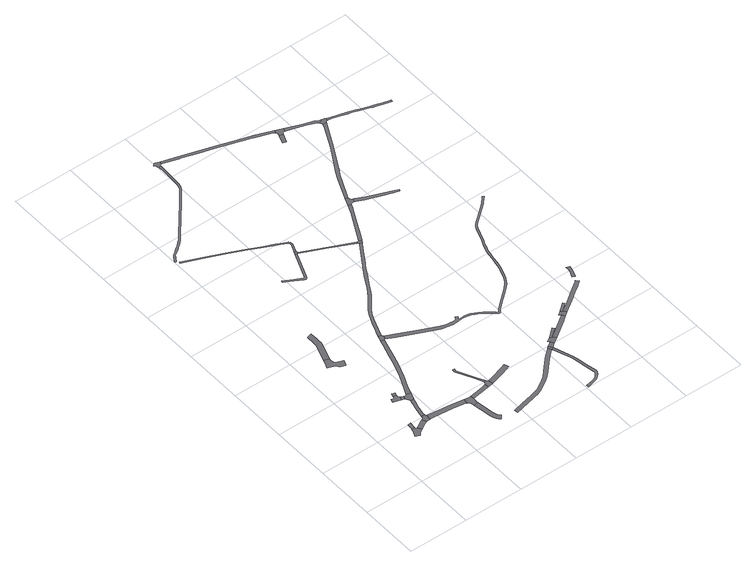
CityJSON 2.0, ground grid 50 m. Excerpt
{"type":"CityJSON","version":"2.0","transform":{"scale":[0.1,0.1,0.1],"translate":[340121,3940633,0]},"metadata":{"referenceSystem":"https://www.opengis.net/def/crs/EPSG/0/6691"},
"CityObjects":{
"road1":{"type":"Road","geometry":[{"type":"MultiSurface","lod":"1","boundaries":[[[0,1,2,3,4,5,6,7,8,9,10]]]}]},
"road2":{"type":"Road","geometry":[{"type":"MultiSurface","lod":"1","boundaries":[[[11,12,13,0,10]]]}]},
"road3":{"type":"Road","attributes":{"RoadStructureAttribute.sectionType":"1"},"geometry":[{"type":"MultiSurface","lod":"1","boundaries":[[[6,14,15,16,17,18,19,7]]]}]},
"road4":{"type":"Road","geometry":[{"type":"MultiSurface","lod":"1","boundaries":[[[20,21,22,23,24,25,26,16,15,27]]]}]},
"road5":{"type":"Road","geometry":[{"type":"MultiSurface","lod":"1","boundaries":[[[28,29,30,31,32,33,34,35,36,37,38]]]}]},
"road6":{"type":"Road","attributes":{"RoadStructureAttribute.sectionType":"1"},"geometry":[{"type":"MultiSurface","lod":"1","boundaries":[[[39,40,41,42,43,23,22,44,45,46,47,48,49]]]}]},
"road7":{"type":"Road","geometry":[{"type":"MultiSurface","lod":"1","boundaries":[[[31,50,51,32]]]}]},
"road8":{"type":"Road","attributes":{"RoadStructureAttribute.sectionType":"1"},"geometry":[{"type":"MultiSurface","lod":"1","boundaries":[[[52,53,28,38,54]]]}]},
"road9":{"type":"Road","geometry":[{"type":"MultiSurface","lod":"1","boundaries":[[[55,56,57,58,59,60,61,62,63,64,65,66,67,68]]]}]},
"road10":{"type":"Road","geometry":[{"type":"MultiSurface","lod":"1","boundaries":[[[69,70,39,49,71,72,73,74,75,52,54]]]}]},
"road11":{"type":"Road","attributes":{"RoadStructureAttribute.sectionType":"1"},"geometry":[{"type":"MultiSurface","lod":"1","boundaries":[[[65,76,77,78,79,80,81,82,83,84,66]]]}]},
"road12":{"type":"Road","attributes":{"RoadStructureAttribute.sectionType":"1"},"geometry":[{"type":"MultiSurface","lod":"1","boundaries":[[[85,86,87,88,89,90,91,92,93,20,27]]]}]},
"road13":{"type":"Road","attributes":{"RoadStructureAttribute.sectionType":"1"},"geometry":[{"type":"MultiSurface","lod":"1","boundaries":[[[94,95,96,97,98,99,100,101,72,71,102,103,104,105,106,107,108,109]]]}]},
"road14":{"type":"Road","attributes":{"RoadStructureAttribute.sectionType":"1"},"geometry":[{"type":"MultiSurface","lod":"1","boundaries":[[[110,111,112,113,114,115,116,117,118,119,120,121,122,123,124]]]}]},
"road15":{"type":"Road","geometry":[{"type":"MultiSurface","lod":"1","boundaries":[[[125,126,127,128,129,130,90,89,131,132,110,124]]]}]},
"road16":{"type":"Road","attributes":{"RoadStructureAttribute.sectionType":"1"},"geometry":[{"type":"MultiSurface","lod":"1","boundaries":[[[133,134,128,127,135,136]]]}]},
"road17":{"type":"Road","geometry":[{"type":"MultiSurface","lod":"1","boundaries":[[[108,137,138,139,140,141,142,143,109]]]}]},
"road18":{"type":"Road","attributes":{"RoadStructureAttribute.sectionType":"1"},"geometry":[{"type":"MultiSurface","lod":"1","boundaries":[[[144,145,146,147,148,149,150,151]]]}]},
"road19":{"type":"Road","geometry":[{"type":"MultiSurface","lod":"1","boundaries":[[[152,144,151,153,133,136,154,155]]]}]},
"road20":{"type":"Road","attributes":{"RoadStructureAttribute.sectionType":"1"},"geometry":[{"type":"MultiSurface","lod":"1","boundaries":[[[156,157,158,159,160,161,162,163,164,165,166,167,168,169,170,171,172,173,174,175,176,177,178,179,180,181]]]}]},
"road21":{"type":"Road","attributes":{"RoadStructureAttribute.sectionType":"1"},"geometry":[{"type":"MultiSurface","lod":"1","boundaries":[[[182,183,184,185,186,187,188,189,190,191,192,193,194,195,196,197,198,199,200,201,202,203,204,205,206,207,208,209,210,211,212,213,214,215,216,217,218,219,220,221,222,223,224,225,226,227,228]]]}]},
"road22":{"type":"Road","attributes":{"RoadStructureAttribute.sectionType":"1"},"geometry":[{"type":"MultiSurface","lod":"1","boundaries":[[[229,230,231,232,233,234,235,152,155]]]}]},
"road23":{"type":"Road","attributes":{"RoadStructureAttribute.sectionType":"1"},"geometry":[{"type":"MultiSurface","lod":"1","boundaries":[[[236,237,238,239,240,241,242,243,244,245,246,247,248,249,250,251,252,253,254]]]}]},
"road24":{"type":"Road","attributes":{"RoadStructureAttribute.sectionType":"1"},"geometry":[{"type":"MultiSurface","lod":"1","boundaries":[[[255,256,257,258,259,260,261,262,263,264,265,266,267,268,269,270,271,272,273,274,275,276,277,278,279,280,281,282]]]}]},
"road25":{"type":"Road","attributes":{"RoadStructureAttribute.sectionType":"1"},"geometry":[{"type":"MultiSurface","lod":"1","boundaries":[[[283,284,285,286,287,288,289,290,291,292,293,294,295,296,297,298,299,300,142,141,301,302,303,304,305,306,307,308,309,310,311,312,313,314,315,316]]]}]},
"road26":{"type":"Road","geometry":[{"type":"MultiSurface","lod":"1","boundaries":[[[253,317,318,319,167,166,254]]]}]},
"road27":{"type":"Road","geometry":[{"type":"MultiSurface","lod":"1","boundaries":[[[204,320,321,322,323,324,325,326,327,328,329,330,331,332,205]]]}]},
"road28":{"type":"Road","attributes":{"RoadStructureAttribute.sectionType":"1"},"geometry":[{"type":"MultiSurface","lod":"1","boundaries":[[[333,334,318,317,335,336,337,338]]]}]},
"road29":{"type":"Road","attributes":{"RoadStructureAttribute.sectionType":"1"},"geometry":[{"type":"MultiSurface","lod":"1","boundaries":[[[339,340,341,342,343,344,345,346,347,348,349,350,351,352,353,354,355,356,357,358,359,360,361,362,363,364,365,366,367,282]]]}]},
"road30":{"type":"Road","geometry":[{"type":"MultiSurface","lod":"1","boundaries":[[[367,368,369,255,282]]]}]},
"road31":{"type":"Road","attributes":{"RoadStructureAttribute.sectionType":"1"},"geometry":[{"type":"MultiSurface","lod":"1","boundaries":[[[370,369,368,371,372,373]]]}]},
"road32":{"type":"Road","geometry":[{"type":"MultiSurface","lod":"1","boundaries":[[[374,375,376,377,378,379,380,373,372]]]}]},
"road33":{"type":"Road","geometry":[{"type":"MultiSurface","lod":"1","boundaries":[[[381,338,337,382,283,316,383,384]]]}]},
"road34":{"type":"Road","geometry":[{"type":"MultiSurface","lod":"1","boundaries":[[[376,385,386,377]]]}]},
"road35":{"type":"Road","geometry":[{"type":"MultiSurface","lod":"1","boundaries":[[[138,387,388,389,390,391,392,393,394,395,396,397,398,399,400,401,402,403,404,405,406,407,408,409,410,411,412,413,414,415,416,417,418,419,420,421,422,423,424,425,426,427,428,429,430,431,432,433,434,435,436,437,438,439,440,441,442,443,444,445,446,447,448,449,450,451,452,453,454,455,456,457,458,459,460,461,462,463,464,465,466,467,468,469,470,471,472,473,474,475,476,477,478,479,480,481,482,483,484,485,486,487,488,489,490,139]]]}]},
"road36":{"type":"Road","attributes":{"RoadStructureAttribute.sectionType":"1"},"geometry":[{"type":"MultiSurface","lod":"1","boundaries":[[[491,492,493,494,495,496,497,375,374]]]}]},
"road37":{"type":"Road","attributes":{"RoadStructureAttribute.sectionType":"1"},"geometry":[{"type":"MultiSurface","lod":"1","boundaries":[[[383,498,499,500,501,502,503,504,505,506,507,508,509,384]]]}]},
"road38":{"type":"Road","attributes":{"RoadStructureAttribute.sectionType":"1"},"geometry":[{"type":"MultiSurface","lod":"1","boundaries":[[[510,511,512,513,514,515,516,326,325,517,518,519,520,521,522,523,524,525,526,527,528,529]]]}]},
"road39":{"type":"Road","geometry":[{"type":"MultiSurface","lod":"1","boundaries":[[[530,531,494,493,532,533,534,535,536]]]}]},
"road40":{"type":"Road","geometry":[{"type":"MultiSurface","lod":"1","boundaries":[[[535,537,538,536]]]}]},
"road41":{"type":"Road","geometry":[{"type":"MultiSurface","lod":"1","boundaries":[[[539,540,541,542,505,504,543,544,545,546]]]}]},
"road42":{"type":"Road","attributes":{"RoadStructureAttribute.sectionType":"1"},"geometry":[{"type":"MultiSurface","lod":"1","boundaries":[[[547,548,549,550,551,552,553,534,533,554,555,556,557,558,559,560,561,562]]]}]},
"road43":{"type":"Road","attributes":{"RoadStructureAttribute.sectionType":"1"},"geometry":[{"type":"MultiSurface","lod":"1","boundaries":[[[545,563,564,565,566,567,568,569,570,571,572,573,574,546]]]}]},
"road44":{"type":"Road","geometry":[{"type":"MultiSurface","lod":"1","boundaries":[[[575,576,577,578]]]}]},
"road45":{"type":"Road","attributes":{"RoadStructureAttribute.sectionType":"1"},"geometry":[{"type":"MultiSurface","lod":"1","boundaries":[[[579,580,581,582,583,584,585,586,542,541,587,588,589,590,591,592,593,594]]]}]},
"road46":{"type":"Road","geometry":[{"type":"MultiSurface","lod":"1","boundaries":[[[595,596,597,598,599,529,528,600,601,575,578]]]}]},
"road47":{"type":"Road","geometry":[{"type":"MultiSurface","lod":"1","boundaries":[[[602,603,604,605,606,607,608,609,610,611,612]]]}]},
"road48":{"type":"Road","attributes":{"RoadStructureAttribute.sectionType":"1"},"geometry":[{"type":"MultiSurface","lod":"1","boundaries":[[[613,614,615,616,617,618,599,598,619,620,621,622,623,624,625]]]}]},
"road49":{"type":"Road","geometry":[{"type":"MultiSurface","lod":"1","boundaries":[[[626,627,628,625,624,629,630,579,594,631,632,633]]]}]},
"road50":{"type":"Road","attributes":{"RoadStructureAttribute.sectionType":"1"},"geometry":[{"type":"MultiSurface","lod":"1","boundaries":[[[632,634,635,636,637,638,639,640,641,642,643,644,645,646,647,648,649,650,651,652,653,654,655,656,657,658,659,660,661,633]]]}]}
},
"vertices":[
[269,454,0],[268,449,0],[264,436,0],[241,384,0],[278,368,0],[300,391,0],[333,411,0],[309,442,0],[302,440,0],[297,442,0],[294,450,0],
[303,509,0],[276,505,0],[272,474,0],
[363,430,0],[403,447,0],[384,483,0],[375,479,0],[358,471,0],[320,449,0],
[441,499,0],[434,502,0],[432,510,0],[406,514,0],[404,503,0],[401,494,0],[397,491,0],[435,452,0],
[406,759,0],[399,768,0],[397,777,0],[397,789,0],[371,796,0],[368,786,0],[363,779,0],[357,777,0],[341,779,0],[332,753,0],[395,731,0],
[444,687,0],[437,661,0],[432,636,0],[425,611,0],[410,542,0],[432,528,0],[448,606,0],[456,637,0],[461,654,0],[466,667,0],[469,678,0],
[403,815,0],[377,821,0],
[430,749,0],[419,753,0],[421,722,0],
[189,1310,0],[247,1288,0],[264,1263,0],[307,1247,0],[308,1249,0],[326,1295,0],[266,1319,0],[258,1328,0],[255,1339,0],[254,1356,0],[256,1372,0],[212,1388,0],[194,1336,0],[184,1312,0],
[432,711,0],[440,697,0],[491,743,0],[457,754,0],[453,749,0],[446,746,0],[440,746,0],
[307,1519,0],[311,1540,0],[311,1561,0],[311,1589,0],[310,1649,0],[268,1639,0],[266,1561,0],[266,1545,0],[263,1531,0],
[465,451,0],[629,434,0],[719,421,0],[739,416,0],[739,415,0],[748,458,0],[728,462,0],[638,476,0],[466,496,0],
[638,1245,0],[604,1134,0],[587,1078,0],[573,1031,0],[562,998,0],[555,980,0],[535,929,0],[482,810,0],[510,799,0],[563,918,0],[583,970,0],[602,1022,0],[627,1106,0],[676,1267,0],[679,1278,0],[650,1286,0],
[767,366,0],[770,344,0],[781,267,0],[788,220,0],[797,188,0],[808,166,0],[819,151,0],[832,140,0],[856,168,0],[848,175,0],[840,185,0],[832,203,0],[827,228,0],[820,272,0],[807,374,0],
[805,388,0],[805,410,0],[811,422,0],[802,453,0],[787,454,0],[766,454,0],[750,409,0],[759,395,0],
[955,481,0],[921,471,0],[929,441,0],[961,446,0],
[682,1282,0],[686,1282,0],[698,1313,0],[693,1320,0],[691,1328,0],[665,1333,0],[660,1315,0],
[984,513,0],[950,581,0],[883,718,0],[885,740,0],[870,741,0],[867,715,0],[938,572,0],[971,506,0],
[998,493,0],[962,486,0],[977,449,0],[1007,456,0],
[184,2718,0],[337,2654,0],[468,2598,0],[590,2538,0],[670,2500,0],[702,2485,0],[753,2461,0],[757,2454,0],[759,2445,0],[758,2436,0],[729,2371,0],[743,2364,0],[770,2432,0],[771,2446,0],[769,2459,0],[761,2470,0],[748,2478,0],[707,2497,0],[676,2511,0],[595,2549,0],[473,2608,0],[342,2665,0],[187,2729,0],[34,2795,0],[30,2797,0],[24,2786,0],
[16,2811,0],[17,2813,0],[29,2835,0],[39,2850,0],[51,2866,0],[67,2879,0],[96,2898,0],[127,2922,0],[149,2942,0],[172,2964,0],[190,2985,0],[326,3150,0],[401,3238,0],[412,3251,0],[435,3278,0],[467,3318,0],[499,3359,0],[508,3379,0],[514,3398,0],[517,3413,0],[521,3466,0],[528,3588,0],[528,3632,0],[509,3629,0],[510,3626,0],[513,3588,0],[506,3467,0],[505,3449,0],[502,3415,0],[499,3402,0],[494,3384,0],[486,3367,0],[456,3327,0],[424,3287,0],[401,3261,0],[388,3245,0],[315,3160,0],[178,2995,0],[161,2974,0],[139,2953,0],[117,2934,0],[87,2911,0],[58,2891,0],[40,2876,0],[27,2859,0],[16,2843,0],[3,2818,0],
[1023,459,0],[1066,470,0],[1125,490,0],[1204,517,0],[1190,556,0],[1150,542,0],[1046,506,0],
[626,2123,0],[621,2121,0],[616,2122,0],[558,2154,0],[505,2183,0],[479,2197,0],[472,2181,0],[497,2167,0],[550,2137,0],[611,2103,0],[619,2100,0],[626,2100,0],[632,2102,0],[637,2106,0],[641,2111,0],[645,2120,0],[731,2329,0],[737,2339,0],[719,2346,0],
[1530,487,0],[1523,482,0],[1473,438,0],[1422,388,0],[1363,323,0],[1329,290,0],[1294,263,0],[1252,236,0],[1214,215,0],[1179,201,0],[1132,187,0],[1104,182,0],[963,151,0],[958,150,0],[965,119,0],[1144,158,0],[1168,164,0],[1188,170,0],[1209,178,0],[1228,186,0],[1268,209,0],[1313,237,0],[1350,266,0],[1386,301,0],[1445,366,0],[1494,414,0],[1543,457,0],[1549,461,0],
[1142,2148,0],[1138,2137,0],[1099,2076,0],[1022,1958,0],[1019,1953,0],[971,1873,0],[917,1779,0],[909,1765,0],[885,1726,0],[864,1694,0],[858,1687,0],[836,1659,0],[781,1590,0],[752,1545,0],[727,1493,0],[710,1450,0],[689,1394,0],[677,1364,0],[694,1340,0],[748,1484,0],[772,1534,0],[799,1576,0],[854,1644,0],[870,1665,0],[882,1681,0],[905,1714,0],[937,1768,0],[990,1861,0],[1027,1921,0],[1039,1941,0],[1052,1962,0],[1119,2064,0],[1158,2125,0],[1164,2136,0],
[742,2339,0],[747,2350,0],[744,2355,0],
[528,3638,0],[529,3640,0],[531,3643,0],[534,3645,0],[536,3646,0],[542,3646,0],[550,3671,0],[516,3681,0],[509,3684,0],[490,3667,0],[503,3653,0],[505,3648,0],[507,3642,0],
[933,2263,0],[802,2324,0],[800,2311,0],[928,2252,0],[1135,2155,0],[1141,2167,0],
[1594,339,0],[1604,303,0],[1617,244,0],[1624,201,0],[1628,180,0],[1643,104,0],[1643,97,0],[1641,89,0],[1633,77,0],[1618,60,0],[1607,50,0],[1597,44,0],[1578,37,0],[1514,23,0],[1519,3,0],[1583,18,0],[1605,26,0],[1618,33,0],[1632,46,0],[1649,64,0],[1660,81,0],[1663,94,0],[1664,105,0],[1646,188,0],[1643,204,0],[1637,248,0],[1623,308,0],[1613,345,0],[1568,468,0],
[1566,473,0],[1546,500,0],
[1571,518,0],[1593,492,0],[1604,500,0],[1584,528,0],
[1650,532,0],[1631,557,0],[1620,553,0],[1610,566,0],[1604,561,0],[1593,554,0],[1574,541,0],
[1148,2167,0],[1141,2153,0],[1177,2158,0],[1155,2171,0],
[1696,610,0],[1683,626,0],
[759,1247,0],[1018,1131,0],[1068,1108,0],[1117,1098,0],[1161,1092,0],[1172,1092,0],[1191,1092,0],[1210,1095,0],[1255,1098,0],[1276,1096,0],[1296,1093,0],[1317,1088,0],[1343,1076,0],[1362,1067,0],[1391,1048,0],[1436,1014,0],[1460,992,0],[1483,974,0],[1490,973,0],[1498,981,0],[1515,1002,0],[1562,1045,0],[1629,1103,0],[1674,1140,0],[1708,1174,0],[1723,1194,0],[1739,1220,0],[1756,1261,0],[1780,1337,0],[1792,1383,0],[1800,1438,0],[1807,1485,0],[1814,1518,0],[1825,1548,0],[1837,1582,0],[1851,1612,0],[1858,1626,0],[1878,1688,0],[1900,1740,0],[1909,1756,0],[1921,1772,0],[1934,1784,0],[1937,1787,0],[1973,1817,0],[2068,1893,0],[2078,1903,0],[2080,1905,0],[2088,1914,0],[2114,1940,0],[2132,1959,0],[2121,1970,0],[2103,1951,0],[2080,1927,0],[2078,1925,0],[2058,1905,0],[1963,1828,0],[1924,1796,0],[1910,1782,0],[1896,1764,0],[1887,1747,0],[1864,1693,0],[1843,1631,0],[1838,1619,0],[1823,1588,0],[1811,1554,0],[1800,1522,0],[1792,1487,0],[1786,1440,0],[1777,1386,0],[1766,1341,0],[1742,1266,0],[1725,1227,0],[1711,1202,0],[1697,1184,0],[1664,1151,0],[1620,1115,0],[1553,1057,0],[1536,1041,0],[1504,1012,0],[1486,991,0],[1481,991,0],[1470,1004,0],[1448,1023,0],[1445,1025,0],[1400,1061,0],[1371,1078,0],[1346,1090,0],[1322,1102,0],[1299,1108,0],[1277,1111,0],[1227,1111,0],[1224,1112,0],[1223,1119,0],[1234,1135,0],[1215,1145,0],[1204,1128,0],[1195,1120,0],[1183,1119,0],[1166,1120,0],[1156,1121,0],[1120,1125,0],[1076,1137,0],[933,1203,0],[773,1276,0],
[1794,633,0],[1809,644,0],[1835,663,0],[1816,688,0],[1805,680,0],[1776,659,0],[1774,658,0],
[1190,2181,0],[1223,2243,0],[1260,2316,0],[1294,2381,0],[1310,2413,0],[1327,2448,0],[1345,2485,0],[1320,2495,0],[1289,2422,0],[1279,2403,0],[1202,2254,0],[1170,2192,0],
[1367,3413,0],[1230,3463,0],[1210,3470,0],[1118,3499,0],[945,3553,0],[686,3630,0],[685,3630,0],[555,3643,0],[678,3608,0],[694,3603,0],[819,3566,0],[938,3531,0],[1046,3497,0],[1109,3478,0],[1154,3464,0],[1202,3449,0],[1221,3442,0],[1359,3392,0],[1373,3384,0],[1383,3407,0],
[1818,715,0],[1800,700,0],[1843,669,0],[1867,686,0],[1850,711,0],[1843,709,0],[1834,727,0],
[1907,762,0],[1897,777,0],
[1378,2527,0],[1370,2543,0],[1369,2554,0],[1348,2563,0],[1355,2493,0],[1365,2495,0],[1376,2494,0],[1388,2523,0],
[2110,901,0],[2099,889,0],[2068,865,0],[2065,863,0],[2060,859,0],[1996,817,0],[1917,759,0],[1936,733,0],[1997,779,0],[2014,791,0],[2065,826,0],[2067,827,0],[2071,830,0],[2078,835,0],[2119,866,0],[2131,877,0],
[1391,2490,0],[1448,2464,0],[1594,2411,0],[1647,2393,0],[1653,2391,0],[1699,2375,0],[1706,2393,0],[1653,2412,0],[1604,2431,0],[1483,2482,0],[1447,2498,0],[1400,2518,0],
[1378,3349,0],[1349,3275,0],[1379,3266,0],[1408,3339,0],
[1688,3237,0],[1682,3218,0],[1587,3029,0],[1526,2920,0],[1462,2814,0],[1431,2751,0],[1391,2661,0],[1353,2576,0],[1372,2566,0],[1443,2718,0],[1443,2719,0],[1455,2742,0],[1467,2767,0],[1486,2801,0],[1608,3018,0],[1720,3239,0],
[1414,3349,0],[1420,3353,0],[1427,3356,0],[1436,3356,0],[1445,3382,0],[1380,3374,0],[1380,3362,0],
[2153,970,0],[2160,991,0],[2166,1017,0],[2169,1034,0],[2141,1040,0],[2141,1020,0],[2138,998,0],[2131,979,0],[2123,962,0],[2112,940,0],[2135,929,0],
[1704,3285,0],[1695,3289,0],[1661,3305,0],[1625,3318,0],[1570,3338,0],[1505,3359,0],[1496,3339,0],[1559,3319,0],[1598,3304,0],[1652,3284,0],[1667,3277,0],[1679,3266,0],[1710,3283,0],
[1737,3276,0],[1736,3281,0],[1716,3286,0],[1684,3258,0],[1688,3246,0],[1727,3247,0],[1735,3252,0],[1741,3274,0],
[1746,3252,0],[1775,3247,0],[1841,3229,0],[1897,3212,0],[1911,3208,0],[1938,3200,0],[1969,3189,0],[2049,3162,0],[2064,3157,0],[2077,3152,0],[2092,3147,0],[2095,3146,0],[2147,3129,0],[2206,3114,0],[2220,3112,0],[2222,3132,0],[2210,3133,0],[2152,3148,0],[2120,3158,0],[2095,3166,0],[2093,3166,0],[2059,3177,0],[1990,3199,0],[1971,3206,0],[1917,3226,0],[1902,3230,0],[1845,3247,0],[1772,3267,0]
]}
